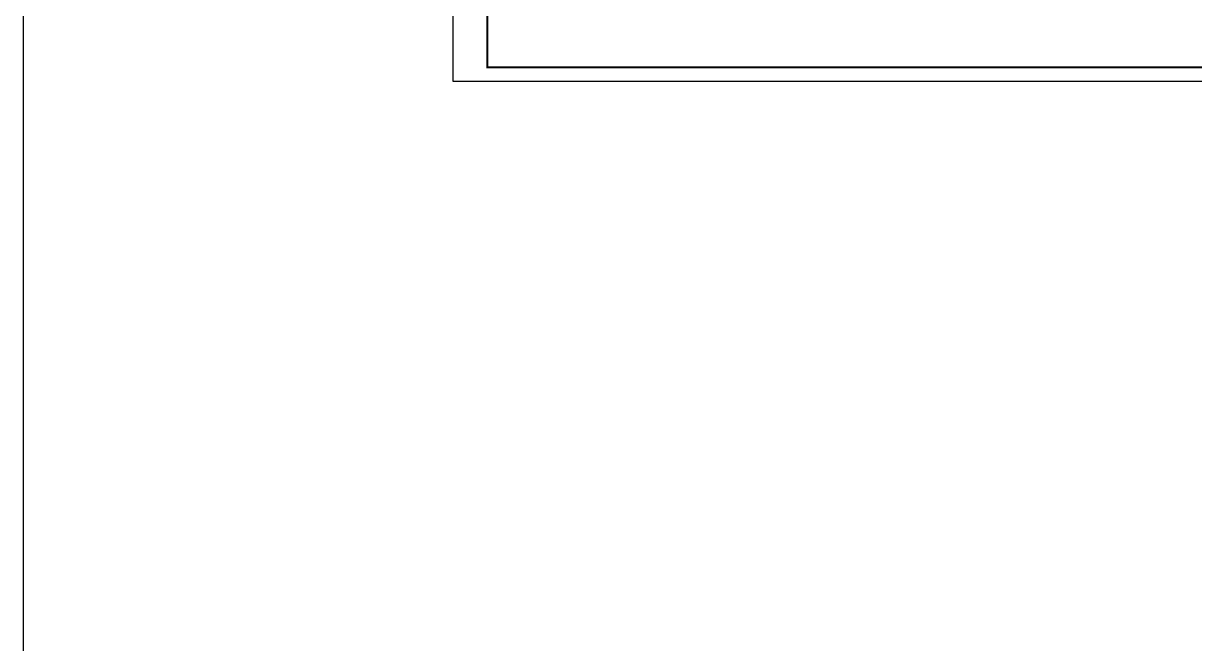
# Model space of a CAD drawing. Extents: x -624355 to 2378000, y 0 to 1700000.
# Drawn here: x 360011 to 402645, y 659154 to 681728 of the extents above; entities that cross this region are included whole.
import ezdxf
from ezdxf.enums import TextEntityAlignment as Align

# ---------------------------------------------------------------- set-up
doc = ezdxf.new("R2010")
doc.units = 0
doc.header["$LTSCALE"] = 1000
doc.header["$MEASUREMENT"] = 0
doc.layers.get('0').update_dxf_attribs({"linetype": 'CONTINUOUS'})
doc.layers.add('C-SHET-SHET', color=144, linetype='CONTINUOUS')
doc.layers.add('内框', color=8, linetype='CONTINUOUS', plot=False)
doc.styles.get("Standard").update_dxf_attribs({"font": '', "width": 0.7})
doc.styles.add('黑体', font='simhei.ttf')
doc.styles.get('Standard').set_extended_font_data('SimSun')

# ---------------------------------------------------------------- blocks, each defined once
blk = doc.blocks.new('THAPE_A1L2_inner')
at = {"layer": '内框'}
blk.add_lwpolyline([(0, 0), (1261, 0), (1261, 594), (0, 594)], close=True, dxfattribs=at)
at = {"layer": '内框', "const_width": 1.4}
blk.add_lwpolyline([(25, 584), (25, 10), (1251, 10), (1251, 584)], close=True, dxfattribs=at)
at = {"layer": '内框', "style": '黑体', "width": 0.8}
blk.add_attdef('内框名称', (58.89, 599.29), '', height=8, dxfattribs=at)
blk = doc.blocks.new('201311_THAPE_A1L2')
blk.add_lwpolyline([(0, 0), (1261, 0), (1261, 594), (0, 594)], close=True)
at = {"const_width": 1.4}
blk.add_lwpolyline([(25, 584), (25, 10), (1251, 10), (1251, 584)], close=True, dxfattribs=at)
blk.add_attdef('作废标记', text='', height=400).set_placement((658, 330.5), align=Align.MIDDLE_CENTER)

msp = doc.modelspace()

# ---------------------------------------------------------------- linework, layer by layer
msp.add_lwpolyline([(360011, 967008), (449616, 967008), (449616, 559805), (360011, 559805)], close=True)

# ---------------------------------------------------------------- block references
at = {"layer": 'C-SHET-SHET', "xscale": 50, "yscale": 50, "zscale": 50}
msp.add_blockref('201311_THAPE_A1L2', (375645, 679628), dxfattribs=at)
at = {"layer": '内框', "xscale": 50, "yscale": 50, "zscale": 50}
msp.add_blockref('THAPE_A1L2_inner', (375645, 679628), dxfattribs=at)

doc.saveas('drawing.dxf')
